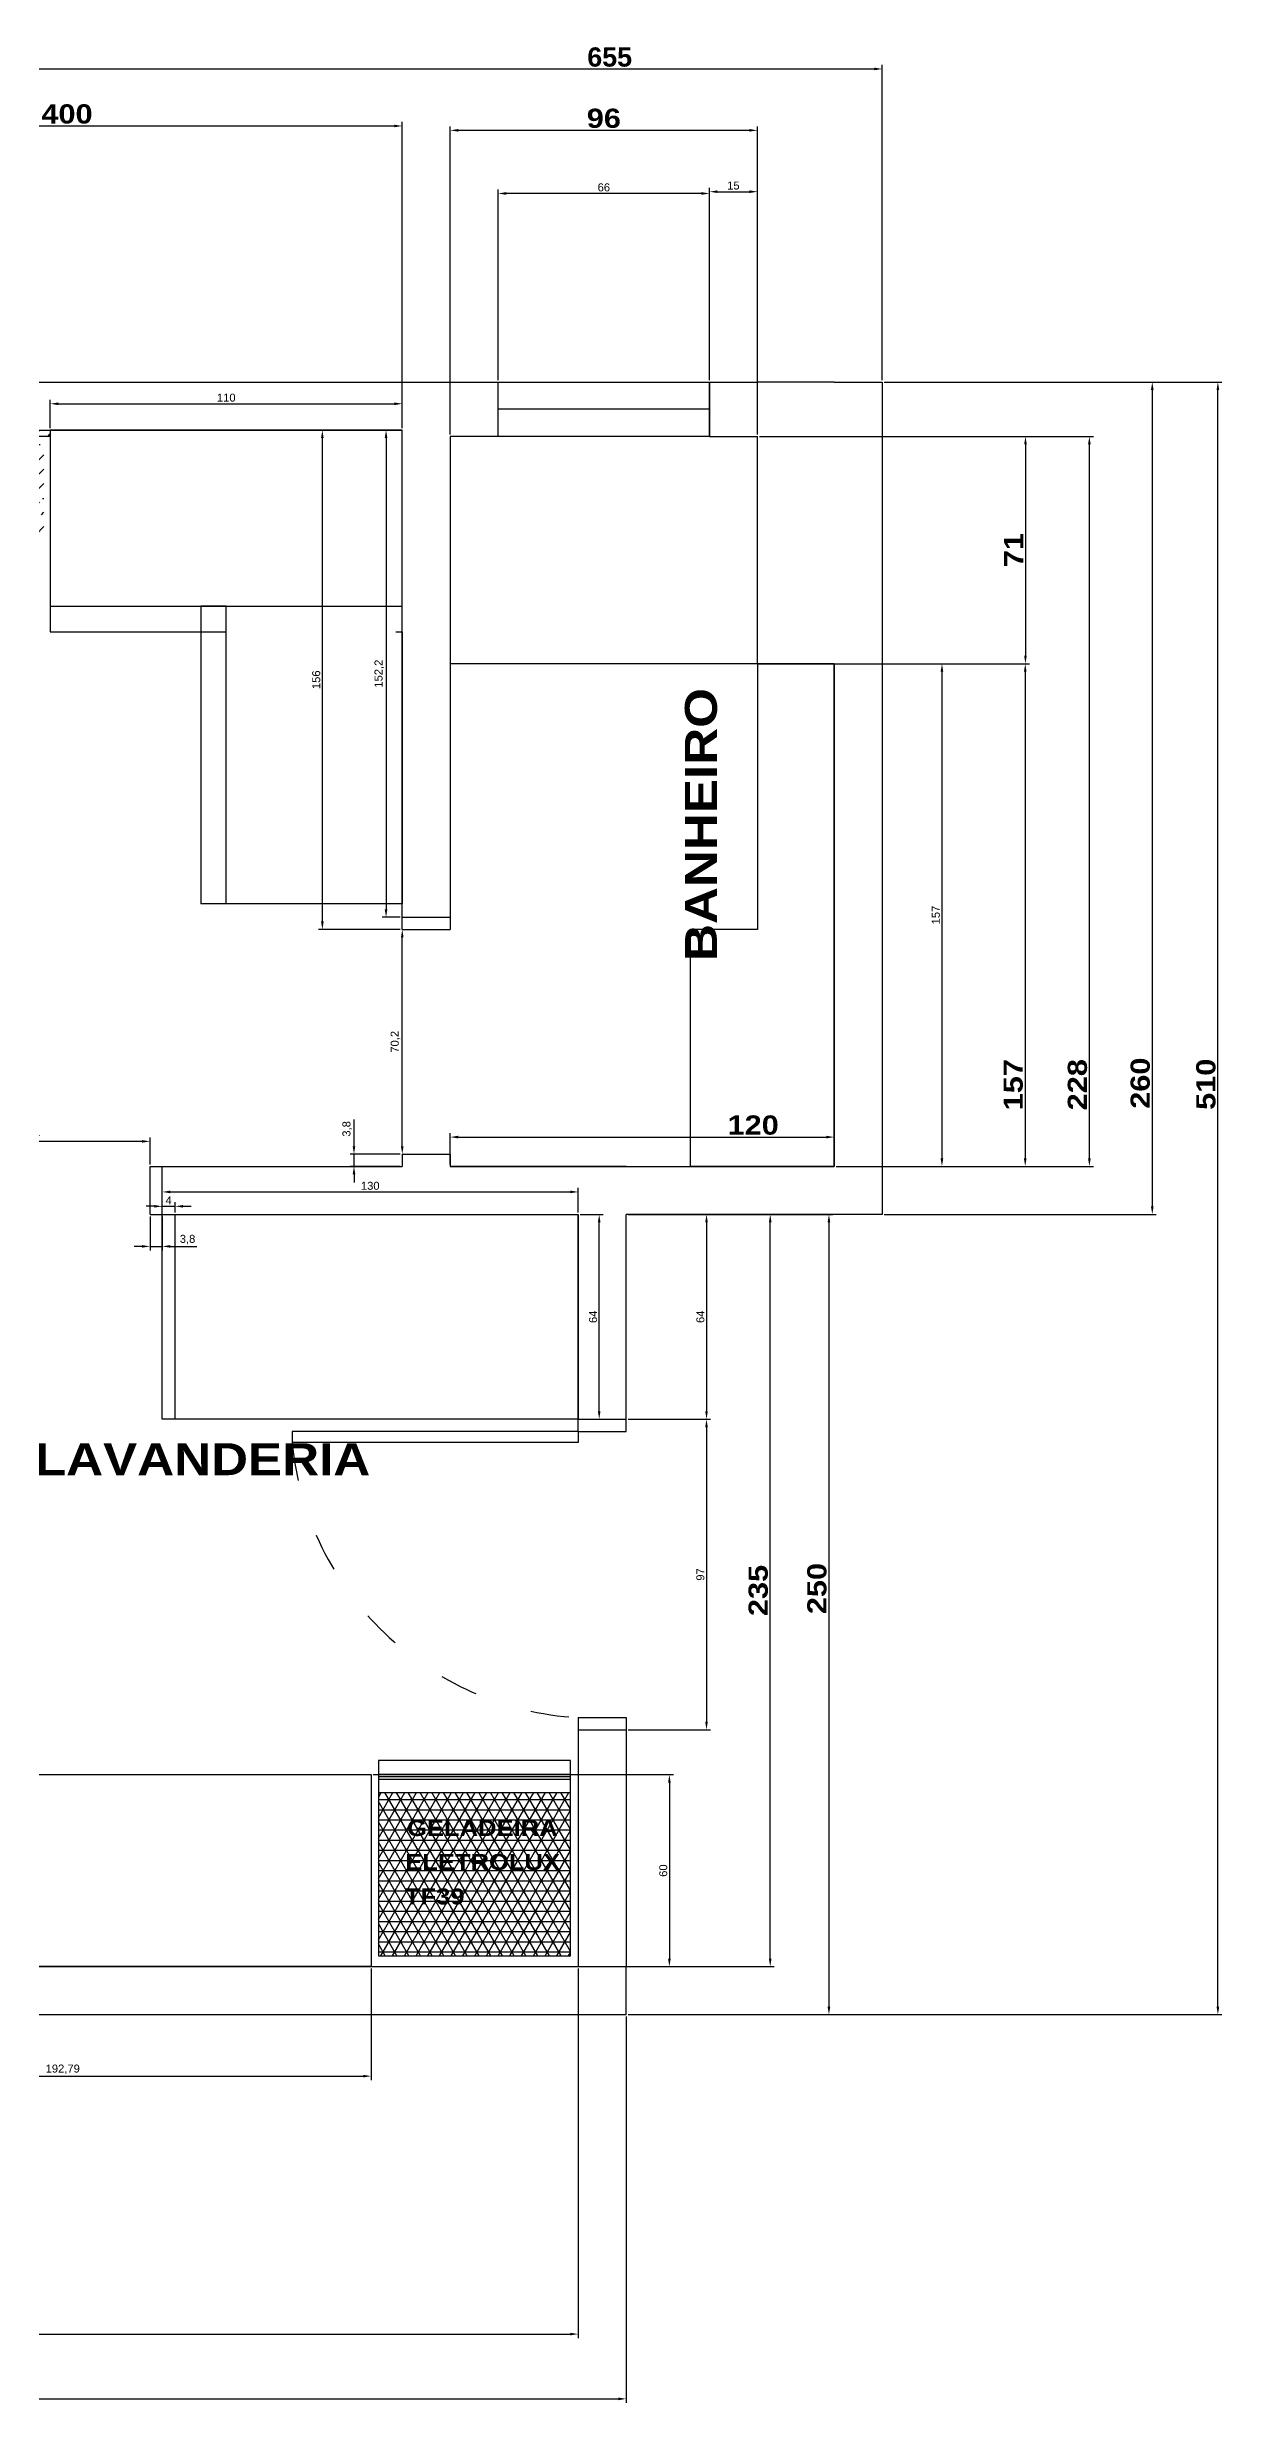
# Model space of a CAD drawing. Header units: millimetres. Extents: x -445 to 861, y -21 to 715.
# Drawn here: x 494 to 861, y -21 to 715 of the extents above; entities that cross this region are included whole.
import ezdxf

# ---------------------------------------------------------------- set-up
doc = ezdxf.new("R2010")
doc.units = ezdxf.units.MM
doc.linetypes.add('ACAD_ISO03W100', pattern=[30, 12, -18])
for name, color, linetype in [('1 Geral Alvenaria', 8, 'Continuous'), ('1 Geral Alvenaria Medidas', 1, 'Continuous'), ('1 Geral Janelas', 51, 'Continuous'), ('1 Geral Nome', 8, 'Continuous'), ('1 Geral Portas', 12, 'Continuous'), ('2 Cozinha Eletronica', 2, 'Continuous'), ('2 Cozinha PIA', 3, 'Continuous'), ('3 Lavanderia PIA', 3, 'Continuous'), ('5 Quarto Cabeceira', 45, 'Continuous'), ('5 Quarto Moveis', 45, 'Continuous'), ('6 Banheiro Pia', 3, 'Continuous')]:
    doc.layers.add(name, color=color, linetype=linetype)
doc.styles.get("Standard").update_dxf_attribs({"font": 'arial.ttf'})
doc.dimstyles.new('ISO-25', dxfattribs={"dimtxt": 2.5, "dimasz": 2.5, "dimexe": 1.25, "dimexo": 0.625, "dimtad": 1, "dimtxsty": 'Standard', "dimcen": 2.5, "dimadec": 0, "dimazin": 0, "dimtfac": 1, "dimtmove": 0, "dimatfit": 3, "dimfxl": 1, "dimarcsym": 0})

# ---------------------------------------------------------------- blocks, each defined once
blk = doc.blocks.new('*D1')
at = {"layer": '1 Geral Alvenaria Medidas', "color": 0, "lineweight": -2, "transparency": 16777216}
for p, q in [((675.63, 350), (721.26, 350)), ((720.01, 117.5), (720.01, 347.5)), ((675.63, 115), (721.26, 115))]:
    blk.add_line(p, q, dxfattribs=at)
at = {"layer": '1 Geral Alvenaria Medidas', "color": 0, "transparency": 16777216}
for points in [[(719.59, 347.5), (720.43, 347.5), (720.01, 350)], [(719.59, 117.5), (720.43, 117.5), (720.01, 115)]]:
    blk.add_solid(points, dxfattribs=at)
at = {"layer": '1 Geral Alvenaria Medidas', "color": 0, "transparency": 16777216, "insert": (716.28, 232.5), "char_height": 2.5, "attachment_point": 5, "rotation": 90}
blk.add_mtext('{\\fArial Black|b1|i0|c0|p34;\\H2.4x;235}', dxfattribs=at)
blk = doc.blocks.new('*D2')
at = {"layer": '1 Geral Alvenaria Medidas', "color": 0, "lineweight": -2, "transparency": 16777216}
for p, q in [((205, 595.62), (205, 691.24)), ((207.5, 689.99), (602.5, 689.99)), ((605, 595.62), (605, 691.24))]:
    blk.add_line(p, q, dxfattribs=at)
at = {"layer": '1 Geral Alvenaria Medidas', "color": 0, "transparency": 16777216}
for points in [[(207.5, 690.4), (207.5, 689.57), (205, 689.99)], [(602.5, 690.4), (602.5, 689.57), (605, 689.99)]]:
    blk.add_solid(points, dxfattribs=at)
at = {"layer": '1 Geral Alvenaria Medidas', "color": 0, "transparency": 16777216, "insert": (500.22, 693.71), "char_height": 2.5, "attachment_point": 5}
blk.add_mtext('{\\fArial Black|b1|i0|c0|p34;\\H2.4x;400}', dxfattribs=at)
blk = doc.blocks.new('*D5')
at = {"layer": '1 Geral Alvenaria Medidas', "color": 0, "lineweight": -2, "transparency": 16777216}
for p, q in [((740.63, 593), (821, 593)), ((819.75, 367.5), (819.75, 590.5)), ((740.63, 365), (821, 365))]:
    blk.add_line(p, q, dxfattribs=at)
at = {"layer": '1 Geral Alvenaria Medidas', "color": 0, "transparency": 16777216}
for points in [[(819.34, 590.5), (820.17, 590.5), (819.75, 593)], [(819.34, 367.5), (820.17, 367.5), (819.75, 365)]]:
    blk.add_solid(points, dxfattribs=at)
at = {"layer": '1 Geral Alvenaria Medidas', "color": 0, "transparency": 16777216, "insert": (816.03, 390.49), "char_height": 2.5, "attachment_point": 5, "rotation": 90}
blk.add_mtext('{\\fArial Black|b1|i0|c0|p34;\\H2.4x;228}', dxfattribs=at)
blk = doc.blocks.new('*D6')
at = {"layer": '1 Geral Alvenaria Medidas', "color": 0, "lineweight": -2, "transparency": 16777216}
for p, q in [((620, 365.62), (620, 375.39)), ((740, 365.62), (740, 375.39)), ((622.5, 374.14), (737.5, 374.14))]:
    blk.add_line(p, q, dxfattribs=at)
at = {"layer": '1 Geral Alvenaria Medidas', "color": 0, "transparency": 16777216}
for points in [[(622.5, 374.55), (622.5, 373.72), (620, 374.14)], [(737.5, 374.55), (737.5, 373.72), (740, 374.14)]]:
    blk.add_solid(points, dxfattribs=at)
at = {"layer": '1 Geral Alvenaria Medidas', "color": 0, "transparency": 16777216, "insert": (714.68, 377.86), "char_height": 2.5, "attachment_point": 5}
blk.add_mtext('{\\fArial Black|b1|i0|c0|p34;\\H2.4x;120}', dxfattribs=at)
blk = doc.blocks.new('*D7')
at = {"layer": '1 Geral Alvenaria Medidas', "color": 0, "lineweight": -2, "transparency": 16777216}
for p, q in [((205, 114.38), (205, -1.03)), ((660, 114.38), (660, -1.03)), ((207.5, 0.22), (657.5, 0.22))]:
    blk.add_line(p, q, dxfattribs=at)
at = {"layer": '1 Geral Alvenaria Medidas', "color": 0, "transparency": 16777216}
for points in [[(207.5, 0.64), (207.5, -0.2), (205, 0.22)], [(657.5, 0.64), (657.5, -0.2), (660, 0.22)]]:
    blk.add_solid(points, dxfattribs=at)
at = {"layer": '1 Geral Alvenaria Medidas', "color": 0, "transparency": 16777216, "insert": (223.13, 3.95), "char_height": 2.5, "attachment_point": 5}
blk.add_mtext('{\\fArial Black|b1|i0|c0|p34;\\H2.4x;455}', dxfattribs=at)
blk = doc.blocks.new('*D11')
at = {"layer": '2 Cozinha Eletronica', "color": 0, "lineweight": -2, "transparency": 16777216}
for p, q in [((495, 595.62), (495, 604.46)), ((605, 595.62), (605, 604.46)), ((497.5, 603.21), (602.5, 603.21))]:
    blk.add_line(p, q, dxfattribs=at)
at = {"layer": '2 Cozinha Eletronica', "color": 0, "transparency": 16777216}
for points in [[(497.5, 603.62), (497.5, 602.79), (495, 603.21)], [(602.5, 603.62), (602.5, 602.79), (605, 603.21)]]:
    blk.add_solid(points, dxfattribs=at)
at = {"layer": '2 Cozinha Eletronica', "color": 0, "transparency": 16777216, "insert": (550, 605.11), "char_height": 2.5, "attachment_point": 5}
blk.add_mtext('110', dxfattribs=at)
blk = doc.blocks.new('*D64')
at = {"layer": '1 Geral Alvenaria Medidas', "color": 0, "lineweight": -2, "transparency": 16777216}
for p, q in [((620, 593.62), (620, 689.87)), ((713.5, 688.62), (622.5, 688.62)), ((716, 593.62), (716, 689.87))]:
    blk.add_line(p, q, dxfattribs=at)
at = {"layer": '1 Geral Alvenaria Medidas', "color": 0, "transparency": 16777216}
for points in [[(622.5, 689.04), (622.5, 688.21), (620, 688.62)], [(713.5, 689.04), (713.5, 688.21), (716, 688.62)]]:
    blk.add_solid(points, dxfattribs=at)
at = {"layer": '1 Geral Alvenaria Medidas', "color": 0, "transparency": 16777216, "insert": (668, 692.35), "char_height": 2.5, "attachment_point": 5}
blk.add_mtext('{\\fArial Black|b1|i0|c0|p34;\\H2.4x;96}', dxfattribs=at)
blk = doc.blocks.new('*D65')
at = {"layer": '1 Geral Alvenaria Medidas', "color": 0, "lineweight": -2, "transparency": 16777216}
for p, q in [((716.63, 593), (801.02, 593)), ((799.77, 590.5), (799.77, 524.5)), ((716.63, 522), (801.02, 522))]:
    blk.add_line(p, q, dxfattribs=at)
at = {"layer": '1 Geral Alvenaria Medidas', "color": 0, "transparency": 16777216}
for points in [[(799.36, 590.5), (800.19, 590.5), (799.77, 593)], [(799.36, 524.5), (800.19, 524.5), (799.77, 522)]]:
    blk.add_solid(points, dxfattribs=at)
at = {"layer": '1 Geral Alvenaria Medidas', "color": 0, "transparency": 16777216, "insert": (796.1, 557.5), "char_height": 2.5, "attachment_point": 5, "rotation": 90}
blk.add_mtext('{\\fArial Black|b1|i0|c0|p34;\\H2.4x;71}', dxfattribs=at)
blk = doc.blocks.new('*D66')
at = {"layer": '1 Geral Alvenaria Medidas', "color": 0, "lineweight": -2, "transparency": 16777216}
for p, q in [((740.63, 522), (800.96, 522)), ((799.71, 519.5), (799.71, 367.5)), ((740.63, 365), (800.96, 365))]:
    blk.add_line(p, q, dxfattribs=at)
at = {"layer": '1 Geral Alvenaria Medidas', "color": 0, "transparency": 16777216}
for points in [[(799.29, 519.5), (800.12, 519.5), (799.71, 522)], [(799.29, 367.5), (800.12, 367.5), (799.71, 365)]]:
    blk.add_solid(points, dxfattribs=at)
at = {"layer": '1 Geral Alvenaria Medidas', "color": 0, "transparency": 16777216, "insert": (795.98, 390.49), "char_height": 2.5, "attachment_point": 5, "rotation": 90}
blk.add_mtext('{\\fArial Black|b0|i0|c0|p34;\\H2.4x;157}', dxfattribs=at)
blk = doc.blocks.new('*D69')
at = {"layer": '2 Cozinha PIA', "color": 0, "lineweight": -2, "transparency": 16777216}
for p, q in [((402.5, 114.38), (402.5, 79.55)), ((595.29, 114.38), (595.29, 79.55)), ((405, 80.8), (592.79, 80.8))]:
    blk.add_line(p, q, dxfattribs=at)
at = {"layer": '2 Cozinha PIA', "color": 0, "transparency": 16777216}
for points in [[(405, 81.22), (405, 80.39), (402.5, 80.8)], [(592.79, 81.22), (592.79, 80.39), (595.29, 80.8)]]:
    blk.add_solid(points, dxfattribs=at)
at = {"layer": '2 Cozinha PIA', "color": 0, "transparency": 16777216, "insert": (498.89, 82.93), "char_height": 2.5, "attachment_point": 5}
blk.add_mtext('192,79', dxfattribs=at)
blk = doc.blocks.new('*D70')
at = {"layer": '2 Cozinha PIA', "color": 0, "lineweight": -2, "transparency": 16777216}
for p, q in [((595.91, 175), (689.74, 175)), ((688.49, 172.5), (688.49, 117.5)), ((595.91, 115), (689.74, 115))]:
    blk.add_line(p, q, dxfattribs=at)
at = {"layer": '2 Cozinha PIA', "color": 0, "transparency": 16777216}
for points in [[(688.08, 172.5), (688.91, 172.5), (688.49, 175)], [(688.08, 117.5), (688.91, 117.5), (688.49, 115)]]:
    blk.add_solid(points, dxfattribs=at)
at = {"layer": '2 Cozinha PIA', "color": 0, "transparency": 16777216, "insert": (686.59, 145), "char_height": 2.5, "attachment_point": 5, "rotation": 90}
blk.add_mtext('60', dxfattribs=at)
blk = doc.blocks.new('*D73')
at = {"layer": '1 Geral Alvenaria Medidas', "color": 0, "lineweight": -2, "transparency": 16777216}
for p, q in [((100, 610.62), (100, 709.05)), ((102.5, 707.8), (752.5, 707.8)), ((755, 610.62), (755, 709.05))]:
    blk.add_line(p, q, dxfattribs=at)
at = {"layer": '1 Geral Alvenaria Medidas', "color": 0, "transparency": 16777216}
for points in [[(102.5, 708.22), (102.5, 707.38), (100, 707.8)], [(752.5, 708.22), (752.5, 707.38), (755, 707.8)]]:
    blk.add_solid(points, dxfattribs=at)
at = {"layer": '1 Geral Alvenaria Medidas', "color": 0, "transparency": 16777216, "insert": (669.82, 711.49), "char_height": 2.5, "attachment_point": 5}
blk.add_mtext('{\\fArial|b1|i0|c0|p34;\\H2.4x;655}', dxfattribs=at)
blk = doc.blocks.new('*D74')
at = {"layer": '1 Geral Alvenaria Medidas', "color": 0, "lineweight": -2, "transparency": 16777216}
for p, q in [((100, 99.38), (100, -21.27)), ((675, 99.38), (675, -21.27)), ((102.5, -20.02), (672.5, -20.02))]:
    blk.add_line(p, q, dxfattribs=at)
at = {"layer": '1 Geral Alvenaria Medidas', "color": 0, "transparency": 16777216}
for points in [[(102.5, -19.61), (102.5, -20.44), (100, -20.02)], [(672.5, -19.61), (672.5, -20.44), (675, -20.02)]]:
    blk.add_solid(points, dxfattribs=at)
at = {"layer": '1 Geral Alvenaria Medidas', "color": 0, "transparency": 16777216, "insert": (223.85, -16.35), "char_height": 2.5, "attachment_point": 5}
blk.add_mtext('{\\fArial Black|b0|i0|c0|p34;\\H2.4x;575}', dxfattribs=at)
blk = doc.blocks.new('*D75')
at = {"layer": '1 Geral Alvenaria Medidas', "color": 0, "lineweight": -2, "transparency": 16777216}
for p, q in [((755.63, 610), (861.17, 610)), ((859.92, 102.5), (859.92, 607.5)), ((675.63, 100), (861.17, 100))]:
    blk.add_line(p, q, dxfattribs=at)
at = {"layer": '1 Geral Alvenaria Medidas', "color": 0, "transparency": 16777216}
for points in [[(859.5, 607.5), (860.34, 607.5), (859.92, 610)], [(859.5, 102.5), (860.34, 102.5), (859.92, 100)]]:
    blk.add_solid(points, dxfattribs=at)
at = {"layer": '1 Geral Alvenaria Medidas', "color": 0, "transparency": 16777216, "insert": (856.19, 390.63), "char_height": 2.5, "attachment_point": 5, "rotation": 90}
blk.add_mtext('{\\fArial Black|b1|i0|c0|p34;\\H2.4x;510}', dxfattribs=at)
blk = doc.blocks.new('*D76')
at = {"layer": '1 Geral Alvenaria Medidas', "color": 0, "lineweight": -2, "transparency": 16777216}
for p, q in [((755.63, 610), (840.66, 610)), ((839.41, 607.5), (839.41, 352.5)), ((755.63, 350), (840.66, 350))]:
    blk.add_line(p, q, dxfattribs=at)
at = {"layer": '1 Geral Alvenaria Medidas', "color": 0, "transparency": 16777216}
for points in [[(838.99, 607.5), (839.82, 607.5), (839.41, 610)], [(838.99, 352.5), (839.82, 352.5), (839.41, 350)]]:
    blk.add_solid(points, dxfattribs=at)
at = {"layer": '1 Geral Alvenaria Medidas', "color": 0, "transparency": 16777216, "insert": (835.68, 390.98), "char_height": 2.5, "attachment_point": 5, "rotation": 90}
blk.add_mtext('{\\fArial Black|b1|i0|c0|p34;\\H2.4x;260}', dxfattribs=at)
blk = doc.blocks.new('*D77')
at = {"layer": '1 Geral Alvenaria Medidas', "color": 0, "lineweight": -2, "transparency": 16777216}
for p, q in [((675.63, 350), (739.6, 350)), ((738.35, 347.5), (738.35, 102.5)), ((675.63, 100), (739.6, 100))]:
    blk.add_line(p, q, dxfattribs=at)
at = {"layer": '1 Geral Alvenaria Medidas', "color": 0, "transparency": 16777216}
for points in [[(737.93, 347.5), (738.77, 347.5), (738.35, 350)], [(737.93, 102.5), (738.77, 102.5), (738.35, 100)]]:
    blk.add_solid(points, dxfattribs=at)
at = {"layer": '1 Geral Alvenaria Medidas', "color": 0, "transparency": 16777216, "insert": (734.62, 233.1), "char_height": 2.5, "attachment_point": 5, "rotation": 90}
blk.add_mtext('{\\fArial Black|b1|i0|c0|p34;\\H2.4x;250}', dxfattribs=at)
blk = doc.blocks.new('*D78')
at = {"layer": '3 Lavanderia PIA', "color": 0, "lineweight": -2, "transparency": 16777216}
for p, q in [((660.63, 350), (667.8, 350)), ((666.55, 288.5), (666.55, 347.5)), ((660.63, 286), (667.8, 286))]:
    blk.add_line(p, q, dxfattribs=at)
at = {"layer": '3 Lavanderia PIA', "color": 0, "transparency": 16777216}
for points in [[(666.14, 347.5), (666.97, 347.5), (666.55, 350)], [(666.14, 288.5), (666.97, 288.5), (666.55, 286)]]:
    blk.add_solid(points, dxfattribs=at)
at = {"layer": '3 Lavanderia PIA', "color": 0, "transparency": 16777216, "insert": (664.65, 318), "char_height": 2.5, "attachment_point": 5, "rotation": 90}
blk.add_mtext('64', dxfattribs=at)
blk = doc.blocks.new('*D79')
at = {"layer": '3 Lavanderia PIA', "color": 0, "lineweight": -2, "transparency": 16777216}
for p, q in [((530, 350.62), (530, 353.76)), ((534, 350.62), (534, 353.76)), ((527.5, 352.51), (525, 352.51)), ((530, 352.51), (534, 352.51)), ((536.5, 352.51), (539, 352.51))]:
    blk.add_line(p, q, dxfattribs=at)
at = {"layer": '3 Lavanderia PIA', "color": 0, "transparency": 16777216}
for points in [[(527.5, 352.93), (527.5, 352.1), (530, 352.51)], [(536.5, 352.93), (536.5, 352.1), (534, 352.51)]]:
    blk.add_solid(points, dxfattribs=at)
at = {"layer": '3 Lavanderia PIA', "color": 0, "transparency": 16777216, "insert": (532, 354.39), "char_height": 2.5, "attachment_point": 5}
blk.add_mtext('4', dxfattribs=at)
blk = doc.blocks.new('*D80')
at = {"layer": '3 Lavanderia PIA', "color": 0, "lineweight": -2, "transparency": 16777216}
for p, q in [((530, 350.62), (530, 358.25)), ((532.5, 357), (657.5, 357)), ((660, 350.62), (660, 358.25))]:
    blk.add_line(p, q, dxfattribs=at)
at = {"layer": '3 Lavanderia PIA', "color": 0, "transparency": 16777216}
for points in [[(532.5, 357.42), (532.5, 356.59), (530, 357)], [(657.5, 357.42), (657.5, 356.59), (660, 357)]]:
    blk.add_solid(points, dxfattribs=at)
at = {"layer": '3 Lavanderia PIA', "color": 0, "transparency": 16777216, "insert": (595, 358.91), "char_height": 2.5, "attachment_point": 5}
blk.add_mtext('130', dxfattribs=at)
blk = doc.blocks.new('*D81')
at = {"layer": '6 Banheiro Pia', "color": 0, "lineweight": -2, "transparency": 16777216}
for p, q in [((740.63, 522), (774.93, 522)), ((773.68, 519.5), (773.68, 367.5)), ((740.63, 365), (774.93, 365))]:
    blk.add_line(p, q, dxfattribs=at)
at = {"layer": '6 Banheiro Pia', "color": 0, "transparency": 16777216}
for points in [[(773.26, 519.5), (774.09, 519.5), (773.68, 522)], [(773.26, 367.5), (774.09, 367.5), (773.68, 365)]]:
    blk.add_solid(points, dxfattribs=at)
at = {"layer": '6 Banheiro Pia', "color": 0, "transparency": 16777216, "insert": (771.77, 443.5), "char_height": 2.5, "attachment_point": 5, "rotation": 90}
blk.add_mtext('157', dxfattribs=at)
blk = doc.blocks.new('*D82')
at = {"layer": '1 Geral Alvenaria Medidas', "color": 0, "lineweight": -2, "transparency": 16777216}
for p, q in [((604.38, 595), (598.69, 595)), ((599.94, 592.5), (599.94, 445.3)), ((604.38, 442.8), (598.69, 442.8))]:
    blk.add_line(p, q, dxfattribs=at)
at = {"layer": '1 Geral Alvenaria Medidas', "color": 0, "transparency": 16777216}
for points in [[(599.52, 592.5), (600.35, 592.5), (599.94, 595)], [(599.52, 445.3), (600.35, 445.3), (599.94, 442.8)]]:
    blk.add_solid(points, dxfattribs=at)
at = {"layer": '1 Geral Alvenaria Medidas', "color": 0, "transparency": 16777216, "insert": (597.81, 518.9), "char_height": 2.5, "attachment_point": 5, "rotation": 90}
blk.add_mtext('152,2', dxfattribs=at)
blk = doc.blocks.new('*D83')
at = {"layer": '1 Geral Alvenaria Medidas', "color": 0, "lineweight": -2, "transparency": 16777216}
for p, q in [((604.38, 595), (578.78, 595)), ((580.03, 441.5), (580.03, 592.5)), ((604.38, 439), (578.78, 439))]:
    blk.add_line(p, q, dxfattribs=at)
at = {"layer": '1 Geral Alvenaria Medidas', "color": 0, "transparency": 16777216}
for points in [[(579.62, 592.5), (580.45, 592.5), (580.03, 595)], [(579.62, 441.5), (580.45, 441.5), (580.03, 439)]]:
    blk.add_solid(points, dxfattribs=at)
at = {"layer": '1 Geral Alvenaria Medidas', "color": 0, "transparency": 16777216, "insert": (578.13, 517), "char_height": 2.5, "attachment_point": 5, "rotation": 90}
blk.add_mtext('156', dxfattribs=at)
blk = doc.blocks.new('*D84')
at = {"layer": '1 Geral Alvenaria Medidas', "color": 0, "lineweight": -2, "transparency": 16777216}
for p, q in [((589.92, 371.3), (589.92, 379.6)), ((604.38, 368.8), (588.67, 368.8)), ((589.92, 365), (589.92, 368.8)), ((604.38, 365), (588.67, 365)), ((589.92, 362.5), (589.92, 360))]:
    blk.add_line(p, q, dxfattribs=at)
at = {"layer": '1 Geral Alvenaria Medidas', "color": 0, "transparency": 16777216}
for points in [[(589.5, 371.3), (590.33, 371.3), (589.92, 368.8)], [(589.5, 362.5), (590.33, 362.5), (589.92, 365)]]:
    blk.add_solid(points, dxfattribs=at)
at = {"layer": '1 Geral Alvenaria Medidas', "color": 0, "transparency": 16777216, "insert": (587.79, 376.7), "char_height": 2.5, "attachment_point": 5, "rotation": 90}
blk.add_mtext('3,8', dxfattribs=at)
blk = doc.blocks.new('*D85')
at = {"layer": '1 Geral Alvenaria Medidas', "color": 0, "lineweight": -2, "transparency": 16777216}
for p, q in [((605, 371.3), (605, 436.5)), ((605.63, 439), (606.25, 439)), ((605.63, 368.8), (606.25, 368.8))]:
    blk.add_line(p, q, dxfattribs=at)
at = {"layer": '1 Geral Alvenaria Medidas', "color": 0, "transparency": 16777216}
for points in [[(604.58, 436.5), (605.42, 436.5), (605, 439)], [(604.58, 371.3), (605.42, 371.3), (605, 368.8)]]:
    blk.add_solid(points, dxfattribs=at)
at = {"layer": '1 Geral Alvenaria Medidas', "color": 0, "transparency": 16777216, "insert": (602.87, 403.9), "char_height": 2.5, "attachment_point": 5, "rotation": 90}
blk.add_mtext('70,2', dxfattribs=at)
blk = doc.blocks.new('*D86')
at = {"layer": '1 Geral Alvenaria Medidas', "color": 0, "lineweight": -2, "transparency": 16777216}
for p, q in [((450.8, 365.62), (450.8, 374.04)), ((523.7, 372.79), (453.3, 372.79)), ((526.2, 365.62), (526.2, 374.04))]:
    blk.add_line(p, q, dxfattribs=at)
at = {"layer": '1 Geral Alvenaria Medidas', "color": 0, "transparency": 16777216}
for points in [[(453.3, 373.21), (453.3, 372.38), (450.8, 372.79)], [(523.7, 373.21), (523.7, 372.38), (526.2, 372.79)]]:
    blk.add_solid(points, dxfattribs=at)
at = {"layer": '1 Geral Alvenaria Medidas', "color": 0, "transparency": 16777216, "insert": (488.5, 374.92), "char_height": 2.5, "attachment_point": 5}
blk.add_mtext('75,4', dxfattribs=at)
blk = doc.blocks.new('*D87')
at = {"layer": '1 Geral Alvenaria Medidas', "color": 0, "lineweight": -2, "transparency": 16777216}
for p, q in [((526.2, 349.38), (526.2, 338.74)), ((530, 349.38), (530, 338.74)), ((523.7, 339.99), (521.2, 339.99)), ((526.2, 339.99), (530, 339.99)), ((532.5, 339.99), (540.8, 339.99))]:
    blk.add_line(p, q, dxfattribs=at)
at = {"layer": '1 Geral Alvenaria Medidas', "color": 0, "transparency": 16777216}
for points in [[(523.7, 340.41), (523.7, 339.58), (526.2, 339.99)], [(532.5, 340.41), (532.5, 339.58), (530, 339.99)]]:
    blk.add_solid(points, dxfattribs=at)
at = {"layer": '1 Geral Alvenaria Medidas', "color": 0, "transparency": 16777216, "insert": (537.9, 342.12), "char_height": 2.5, "attachment_point": 5}
blk.add_mtext('3,8', dxfattribs=at)
blk = doc.blocks.new('*D89')
at = {"layer": '1 Geral Alvenaria Medidas', "color": 0, "lineweight": -2, "transparency": 16777216}
for p, q in [((675.63, 286), (701.34, 286)), ((700.09, 283.5), (700.09, 191.5)), ((675.63, 189), (701.34, 189))]:
    blk.add_line(p, q, dxfattribs=at)
at = {"layer": '1 Geral Alvenaria Medidas', "color": 0, "transparency": 16777216}
for points in [[(699.67, 283.5), (700.5, 283.5), (700.09, 286)], [(699.67, 191.5), (700.5, 191.5), (700.09, 189)]]:
    blk.add_solid(points, dxfattribs=at)
at = {"layer": '1 Geral Alvenaria Medidas', "color": 0, "transparency": 16777216, "insert": (698.19, 237.5), "char_height": 2.5, "attachment_point": 5, "rotation": 90}
blk.add_mtext('97', dxfattribs=at)
blk = doc.blocks.new('*D90')
at = {"layer": '1 Geral Alvenaria Medidas', "color": 0, "lineweight": -2, "transparency": 16777216}
for p, q in [((675.63, 350), (701.35, 350)), ((700.1, 347.5), (700.1, 288.5)), ((675.63, 286), (701.35, 286))]:
    blk.add_line(p, q, dxfattribs=at)
at = {"layer": '1 Geral Alvenaria Medidas', "color": 0, "transparency": 16777216}
for points in [[(699.68, 347.5), (700.51, 347.5), (700.1, 350)], [(699.68, 288.5), (700.51, 288.5), (700.1, 286)]]:
    blk.add_solid(points, dxfattribs=at)
at = {"layer": '1 Geral Alvenaria Medidas', "color": 0, "transparency": 16777216, "insert": (698.19, 318), "char_height": 2.5, "attachment_point": 5, "rotation": 90}
blk.add_mtext('64', dxfattribs=at)
blk = doc.blocks.new('*D96')
at = {"layer": '1 Geral Alvenaria Medidas', "color": 0, "lineweight": -2, "transparency": 16777216}
for p, q in [((701, 610.62), (701, 670.71)), ((716, 610.62), (716, 670.71)), ((703.5, 669.46), (713.5, 669.46))]:
    blk.add_line(p, q, dxfattribs=at)
at = {"layer": '1 Geral Alvenaria Medidas', "color": 0, "transparency": 16777216}
for points in [[(703.5, 669.88), (703.5, 669.04), (701, 669.46)], [(713.5, 669.88), (713.5, 669.04), (716, 669.46)]]:
    blk.add_solid(points, dxfattribs=at)
at = {"layer": '1 Geral Alvenaria Medidas', "color": 0, "transparency": 16777216, "insert": (708.5, 671.36), "char_height": 2.5, "attachment_point": 5}
blk.add_mtext('15', dxfattribs=at)
blk = doc.blocks.new('*D97')
at = {"layer": '1 Geral Alvenaria Medidas', "color": 0, "lineweight": -2, "transparency": 16777216}
for p, q in [((635, 610.62), (635, 670.15)), ((701, 610.62), (701, 670.15)), ((698.5, 668.9), (637.5, 668.9))]:
    blk.add_line(p, q, dxfattribs=at)
at = {"layer": '1 Geral Alvenaria Medidas', "color": 0, "transparency": 16777216}
for points in [[(637.5, 669.32), (637.5, 668.49), (635, 668.9)], [(698.5, 669.32), (698.5, 668.49), (701, 668.9)]]:
    blk.add_solid(points, dxfattribs=at)
at = {"layer": '1 Geral Alvenaria Medidas', "color": 0, "transparency": 16777216, "insert": (668, 670.8), "char_height": 2.5, "attachment_point": 5}
blk.add_mtext('66', dxfattribs=at)

msp = doc.modelspace()

# ---------------------------------------------------------------- hatches: boundary and pattern name
at = {"layer": '2 Cozinha Eletronica'}
h = msp.add_hatch(dxfattribs=at)
h.set_pattern_fill('PLAST', color=256)
h.set_pattern_definition([(0, (131.5564, -16.941), (0, 6.35), []), (0, (131.5564, -16.147), (0, 6.35), []), (0, (131.5564, -15.3535), (0, 6.35), [])])
h.paths.add_polyline_path([(657.541, 169.413), (657.541, 179.413), (597.541, 179.413), (597.541, 169.413)])
h = msp.add_hatch(dxfattribs=at)
h.set_pattern_fill('NET3', color=256)
h.set_pattern_definition([(0, (131.5564, -16.941), (0, 3.175), []), (60, (131.5564, -16.941), (-2.74963, 1.5875), []), (120, (131.5564, -16.941), (-2.74963, -1.5875), [])])
h.paths.add_polyline_path([(657.541, 118.413), (657.541, 169.413), (597.541, 169.413), (597.541, 118.413)])
h.paths.add_polyline_path([(604.397, 130.934), (625.918, 130.934), (625.918, 143.284), (604.397, 143.284)], flags=24)
h.paths.add_polyline_path([(604.153, 141.712), (653.624, 141.712), (653.624, 154.062), (604.153, 154.062)], flags=24)
h.paths.add_polyline_path([(604.923, 152.312), (652.461, 152.312), (652.461, 164.662), (604.923, 164.662)], flags=24)
at = {"layer": '5 Quarto Cabeceira'}
h = msp.add_hatch(dxfattribs=at)
h.set_pattern_fill('ANSI36', color=256)
h.paths.add_polyline_path([(493, 591), (447, 591), (447, 561), (493, 561)])
h.paths.add_polyline_path([(303, 591), (257, 591), (257, 561), (303, 561)])
h.paths.add_polyline_path([(495, 595), (445, 595), (305, 595), (255, 595), (255, 593), (305, 593), (445, 593), (495, 593)])

# ---------------------------------------------------------------- linework, layer by layer
at = {"layer": '1 Geral Alvenaria'}
for p, q in [((205, 610), (605, 610)), ((605, 610), (620, 610)), ((620, 610), (635, 610)), ((635, 593), (635, 610)), ((701, 593), (701, 610)), ((701, 610), (716, 610)), ((740, 610), (716, 610)), ((740, 610), (755, 610)), ((755, 610), (755, 595)), ((205, 595), (605, 595)), ((605, 442.8), (605, 595)), ((620, 593), (620, 442.8)), ((635, 593), (620, 593)), ((701, 593), (716, 593)), ((716, 522), (716, 593)), ((755, 595), (755, 593)), ((755, 593), (755, 365)), ((716, 522), (620, 522)), ((716, 522), (740, 522)), ((740, 365), (740, 522)), ((605, 442.8), (620, 442.8)), ((605, 439), (605, 442.8)), ((620, 442.8), (620, 439)), ((605, 439), (620, 439)), ((605, 368.8), (620, 368.8)), ((605, 368.8), (605, 365)), ((620, 368.8), (620, 365)), ((526.2, 350), (526.2, 365)), ((526.2, 365), (530, 365)), ((530, 350), (530, 365)), ((530, 365), (605, 365)), ((660, 365), (620, 365)), ((620, 365), (740, 365)), ((675, 365), (660, 365)), ((755, 365), (755, 350)), ((526.2, 350), (530, 350)), ((530, 350), (660, 350)), ((660, 282.2), (660, 350)), ((755, 350), (675, 350)), ((675, 282.2), (675, 350)), ((660, 286), (675, 286)), ((660, 282.2), (675, 282.2)), ((660, 192.8), (675, 192.8)), ((660, 192.8), (660, 115)), ((675, 192.8), (675, 115)), ((660, 189), (675, 189)), ((205, 115), (660, 115)), ((675, 100), (675, 115)), ((205, 100), (660, 100)), ((660, 100), (675, 100))]:
    msp.add_line(p, q, dxfattribs=at)
at = {"layer": '1 Geral Janelas'}
for p, q in [((635, 593), (635, 610)), ((635, 610), (701, 610)), ((701, 610), (701, 593)), ((701, 601.5), (635, 601.5)), ((701, 593), (701, 601.5)), ((701, 593), (635, 593))]:
    msp.add_line(p, q, dxfattribs=at)
at = {"layer": '1 Geral Portas'}
for p, q in [((660, 282.2), (570.6, 282.2)), ((570.6, 282.2), (570.6, 278.7)), ((660, 282.2), (660, 278.7)), ((660, 278.7), (570.6, 278.7))]:
    msp.add_line(p, q, dxfattribs=at)
at = {"layer": '1 Geral Portas', "linetype": 'ACAD_ISO03W100'}
msp.add_arc((665.469, 287.963), 95.32, 185.57674, 266.710865, dxfattribs=at)
at = {"layer": '2 Cozinha Eletronica'}
for p, q in [((597.541, 179.413), (597.541, 118.413)), ((657.541, 179.413), (597.541, 179.413)), ((597.541, 179.413), (597.541, 169.413)), ((657.541, 118.413), (657.541, 179.413)), ((597.541, 169.413), (657.541, 169.413)), ((597.541, 118.413), (657.541, 118.413))]:
    msp.add_line(p, q, dxfattribs=at)
at = {"layer": '2 Cozinha PIA'}
for p, q in [((402.79, 174.999), (595.29, 174.999)), ((595.29, 174.999), (595.29, 115)), ((595.29, 115), (402.5, 115))]:
    msp.add_line(p, q, dxfattribs=at)
at = {"layer": '3 Lavanderia PIA'}
for p, q in [((530, 350), (660, 350)), ((530, 286), (530, 350)), ((530, 350), (660, 350)), ((530, 350), (534, 350)), ((534, 286), (534, 350)), ((660, 350), (660, 286)), ((660, 350), (660, 286)), ((660, 286), (530, 286))]:
    msp.add_line(p, q, dxfattribs=at)
at = {"layer": '5 Quarto Cabeceira'}
for p, q in [((445, 595), (495, 595)), ((495, 593), (445, 593)), ((495, 595), (495, 593))]:
    msp.add_line(p, q, dxfattribs=at)
at = {"layer": '5 Quarto Moveis'}
for p, q in [((495, 595), (495, 540)), ((605, 595), (495, 595)), ((605, 540), (605, 595)), ((495, 540), (605, 540)), ((495, 540), (495, 532)), ((550, 540), (542, 540)), ((542, 540), (542, 447)), ((550, 447), (550, 540)), ((550, 540), (550, 540)), ((605, 532), (605, 540)), ((495, 532), (550, 532)), ((603, 532), (605, 532)), ((605, 532), (605, 447)), ((550, 447), (542, 447)), ((605, 447), (550, 447))]:
    msp.add_line(p, q, dxfattribs=at)
at = {"layer": '6 Banheiro Pia'}
for p, q in [((740, 522), (716, 522)), ((716, 522), (716, 439)), ((740, 522), (740, 365)), ((716, 439), (695, 439)), ((695, 439), (695, 365)), ((740, 365), (695, 365))]:
    msp.add_line(p, q, dxfattribs=at)

# ---------------------------------------------------------------- texts
at = {"layer": '1 Geral Nome', "insert": (693.354, 429.139), "char_height": 10, "attachment_point": 1, "rotation": 90}
msp.add_mtext_dynamic_manual_height_columns('{\\fArial Black|b1|i0|c0|p34;BANHEIRO}', width=83.68881, gutter_width=12.5, heights=[0], dxfattribs=at)
at = {"layer": '1 Geral Nome', "insert": (404.024, 278.522), "char_height": 10, "attachment_point": 1}
msp.add_mtext_dynamic_manual_height_columns('{\\fArial Black|b1|i0|c0|p34;COZINHA / LAVANDERIA}', width=186.42905, gutter_width=12.5, heights=[0], dxfattribs=at)
at = {"layer": '2 Cozinha Eletronica', "char_height": 5, "attachment_point": 1}
for s, insert in [('{\\fArial Black|b0|i0|c0|p34;GELADEIRA}', (606.494, 160.81)), ('{\\fArial Black|b0|i0|c0|p34;ELETROLUX}', (605.911, 150.21)), ('{\\fArial Black|b0|i0|c0|p34;TF39}', (605.807, 139.431))]:
    msp.add_mtext_dynamic_manual_height_columns(s, width=41.94418, gutter_width=12.5, heights=[0], dxfattribs=dict(at, insert=insert))

# ---------------------------------------------------------------- dimensions: what is measured, and where the dimension line sits
at = {"layer": '1 Geral Alvenaria Medidas'}
for base, p1, p2, text, picture, middle in [((755, 707.802), (100, 610), (755, 610), '{\\fArial|b1|i0|c0|p34;\\H2.4x;<>}', '*D73', (669.82, 707.802)), ((605, 689.987), (205, 595), (605, 595), '{\\fArial Black|b1|i0|c0|p34;\\H2.4x;<>}', '*D2', (500.218, 689.987)), ((620, 688.623), (716, 593), (620, 593), '{\\fArial Black|b1|i0|c0|p34;\\H2.4x;<>}', '*D64', (668, 688.623)), ((740, 374.136), (620, 365), (740, 365), '{\\fArial Black|b1|i0|c0|p34;\\H2.4x;<>}', '*D6', (714.682, 374.136)), ((660, 0.221), (205, 115), (660, 115), '{\\fArial Black|b1|i0|c0|p34;\\H2.4x;<>}', '*D7', (223.134, 0.221)), ((675, -20.022), (100, 100), (675, 100), '{\\fArial Black|b0|i0|c0|p34;\\H2.4x;<>}', '*D74', (223.853, -20.022))]:
    dim = msp.add_linear_dim(base=base, p1=p1, p2=p2, text=text, dimstyle='ISO-25', dxfattribs=at)
    dim.commit()
    dim.dimension.update_dxf_attribs({"geometry": picture, "text_midpoint": middle, "dimtype": 160})
for base, p1, p2, picture, middle in [((635, 668.903), (701, 610), (635, 610), '*D97', (668, 670.805)), ((716, 669.458), (701, 610), (716, 610), '*D96', (708.5, 671.36)), ((450.8, 372.794), (526.2, 365), (450.8, 365), '*D86', (488.5, 374.916)), ((530, 339.993), (526.2, 350), (530, 350), '*D87', (537.902, 342.12))]:
    dim = msp.add_linear_dim(base=base, p1=p1, p2=p2, dimstyle='ISO-25', dxfattribs=at)
    dim.commit()
    dim.dimension.update_dxf_attribs({"geometry": picture, "text_midpoint": middle})
for base, p1, p2, text, picture, middle in [((859.922, 610), (675, 100), (755, 610), '{\\fArial Black|b1|i0|c0|p34;\\H2.4x;<>}', '*D75', (859.922, 390.633)), ((839.406, 350), (755, 610), (755, 350), '{\\fArial Black|b1|i0|c0|p34;\\H2.4x;<>}', '*D76', (839.406, 390.981)), ((799.774, 522), (716, 593), (716, 522), '{\\fArial Black|b1|i0|c0|p34;\\H2.4x;<>}', '*D65', (799.774, 557.5)), ((819.754, 593), (740, 365), (740, 593), '{\\fArial Black|b1|i0|c0|p34;\\H2.4x;<>}', '*D5', (819.754, 390.489)), ((799.705, 365), (740, 522), (740, 365), '{\\fArial Black|b0|i0|c0|p34;\\H2.4x;<>}', '*D66', (799.705, 390.489)), ((720.009, 350), (675, 115), (675, 350), '{\\fArial Black|b1|i0|c0|p34;\\H2.4x;<>}', '*D1', (720.009, 232.5)), ((738.351, 100), (675, 350), (675, 100), '{\\fArial Black|b1|i0|c0|p34;\\H2.4x;<>}', '*D77', (738.351, 233.104))]:
    dim = msp.add_linear_dim(base=base, p1=p1, p2=p2, angle=90, text=text, dimstyle='ISO-25', dxfattribs=at)
    dim.commit()
    dim.dimension.update_dxf_attribs({"geometry": picture, "text_midpoint": middle, "dimtype": 160})
for base, p1, p2, picture, middle in [((580.032, 595), (605, 439), (605, 595), '*D83', (578.131, 517)), ((599.937, 442.8), (605, 595), (605, 442.8), '*D82', (597.81, 518.9)), ((605, 439), (605, 368.8), (605, 439), '*D85', (602.873, 403.9)), ((589.917, 368.8), (605, 365), (605, 368.8), '*D84', (587.79, 376.702)), ((700.095, 286), (675, 350), (675, 286), '*D90', (698.194, 318)), ((700.087, 189), (675, 286), (675, 189), '*D89', (698.185, 237.5))]:
    dim = msp.add_linear_dim(base=base, p1=p1, p2=p2, angle=90, dimstyle='ISO-25', dxfattribs=at)
    dim.commit()
    dim.dimension.update_dxf_attribs({"geometry": picture, "text_midpoint": middle})
at = {"layer": '2 Cozinha Eletronica'}
dim = msp.add_linear_dim(base=(605, 603.206), p1=(495, 595), p2=(605, 595), dimstyle='ISO-25', dxfattribs=at)
dim.commit()
dim.dimension.update_dxf_attribs({"geometry": '*D11', "text_midpoint": (550, 605.107)})
at = {"layer": '2 Cozinha PIA'}
dim = msp.add_linear_dim(base=(688.493, 115), p1=(595.29, 174.999), p2=(595.29, 115), angle=90, dimstyle='ISO-25', dxfattribs=at)
dim.commit()
dim.dimension.update_dxf_attribs({"geometry": '*D70', "text_midpoint": (686.592, 145)})
dim = msp.add_linear_dim(base=(595.29, 80.803), p1=(402.5, 115), p2=(595.29, 115), dimstyle='ISO-25', dxfattribs=at)
dim.commit()
dim.dimension.update_dxf_attribs({"geometry": '*D69', "text_midpoint": (498.895, 82.93)})
at = {"layer": '3 Lavanderia PIA'}
for base, p2, picture, middle in [((534, 352.514), (534, 350), '*D79', (532, 354.389)), ((660, 357.003), (660, 350), '*D80', (595, 358.905))]:
    dim = msp.add_linear_dim(base=base, p1=(530, 350), p2=p2, dimstyle='ISO-25', dxfattribs=at)
    dim.commit()
    dim.dimension.update_dxf_attribs({"geometry": picture, "text_midpoint": middle})
dim = msp.add_linear_dim(base=(666.554, 350), p1=(660, 286), p2=(660, 350), angle=90, dimstyle='ISO-25', dxfattribs=at)
dim.commit()
dim.dimension.update_dxf_attribs({"geometry": '*D78', "text_midpoint": (664.653, 318)})
at = {"layer": '6 Banheiro Pia'}
dim = msp.add_linear_dim(base=(773.676, 365), p1=(740, 522), p2=(740, 365), angle=90, dimstyle='ISO-25', dxfattribs=at)
dim.commit()
dim.dimension.update_dxf_attribs({"geometry": '*D81', "text_midpoint": (771.774, 443.5)})

doc.saveas('drawing.dxf')
